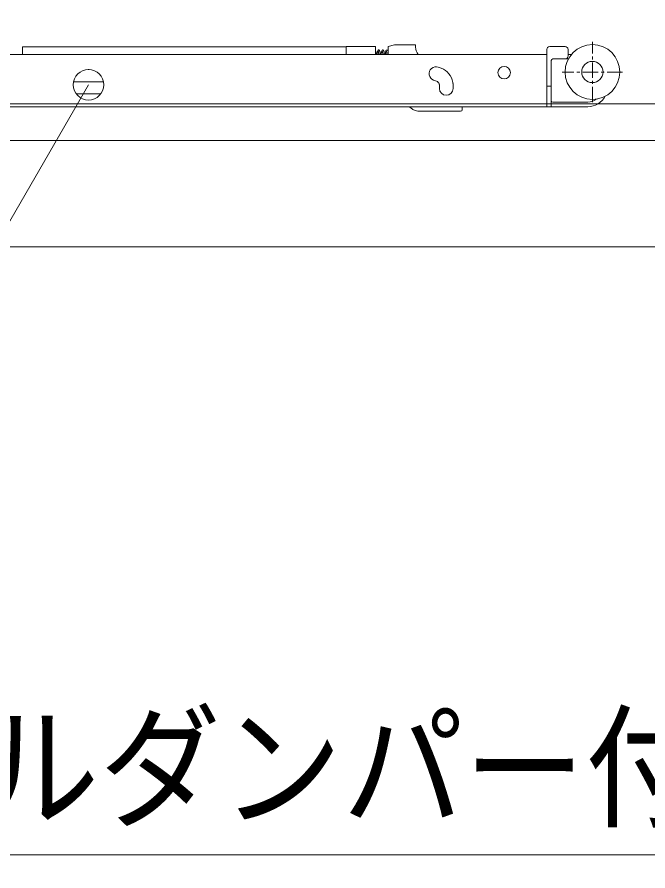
# Model space of a CAD drawing. Units: millimetres, scale not verified. Extents: x -6062 to 6062, y -3045 to 3045.
# Drawn here: x -4510.5 to -4303, y 64.8 to 345.6 of the extents above; entities that cross this region are included whole.
import ezdxf
from ezdxf.enums import TextEntityAlignment as Align

# ---------------------------------------------------------------- set-up
doc = ezdxf.new("R2010")
doc.units = ezdxf.units.MM
doc.header["$LTSCALE"] = 20
doc.linetypes.add('CHAIN1', pattern=[8, 5, -1, 1, -1])
doc.layers.add('0-3_2寸法-3', color=7, linetype='Continuous', lineweight=9)
doc.layers.add('0-4_3一般', color=7, linetype='Continuous', lineweight=9)
doc.styles.add('ＭＳ ゴシック', font='')
doc.styles.get('ＭＳ ゴシック').set_extended_font_data('MS Gothic')

# ---------------------------------------------------------------- blocks, each defined once
blk = doc.blocks.new('グループ-10')
at = {"layer": '0-4_3一般', "linetype": 'CHAIN1'}
for p, q in [((-50676.1, 6351.9), (-50676.1, 6747.9)), ((-50478.1, 6549.9), (-50874.1, 6549.9))]:
    blk.add_line(p, q, dxfattribs=at)
at = {"layer": '0-4_3一般'}
for p, q in [((-52295.7, 6715.9), (-54425.7, 6715.9)), ((-54425.7, 6665.9), (-54425.7, 6715.9)), ((-52101.7, 6716.9), (-52295.7, 6716.9)), ((-52295.7, 6665.9), (-52295.7, 6716.9)), ((-52101.7, 6716.9), (-52101.7, 6665.9)), ((-52101.6, 6686.9), (-52101.7, 6687.5)), ((-51978.5, 6727.9), (-52018.5, 6717.9)), ((-52018.5, 6717.9), (-52018.5, 6665.9)), ((-51838.5, 6727.9), (-51978.5, 6727.9)), ((-51838.5, 6727.9), (-51838.5, 6713.9)), ((-50976.1, 6665.1), (-50976.1, 6697.9)), ((-50856.1, 6717.9), (-50956.1, 6717.9)), ((-50836.1, 6655.9), (-50836.1, 6697.9)), ((-57082.1, 6665.9), (-50976.1, 6665.9)), ((-52082.4, 6665.9), (-52081.7, 6670.9)), ((-52055.4, 6665.9), (-52054.7, 6670.9)), ((-52028.4, 6665.9), (-52027.7, 6670.9)), ((-50976.1, 6665.1), (-50976.1, 6659.9)), ((-50976.1, 6659.9), (-50976.1, 6481.9)), ((-50856.1, 6635.9), (-50936.1, 6635.9)), ((-50856.1, 6635.9), (-50834.2, 6635.9)), ((-50813.7, 6665.9), (-50836.1, 6665.9)), ((-51671.1, 6574.7), (-51689.8, 6581.5)), ((-50946.1, 6625.9), (-50946.1, 6475.9)), ((-51720.6, 6496.9), (-51701.8, 6490.1)), ((-51682.1, 6462.4), (-51682.1, 6461.9)), ((-51682.1, 6441.9), (-51682.1, 6461.9)), ((-51593.7, 6481.4), (-51593.8, 6481.9)), ((-51592.1, 6461.9), (-51592.1, 6441.9)), ((-50976.1, 6481.9), (-50976.1, 6470.1)), ((-50946.1, 6475.9), (-50946.1, 6455.9)), ((-50976.1, 6345.9), (-50976.1, 6455.9)), ((-50946.1, 6455.9), (-50946.1, 6345.9)), ((-50706.1, 6351.9), (-50936.1, 6351.9)), ((-50976.1, 6321.9), (-57082.1, 6321.9)), ((-51880.2, 6321.9), (-51870.1, 6313.8)), ((-51807.6, 6291.9), (-51542.7, 6291.9)), ((-51532.7, 6321.9), (-51532.7, 6301.9)), ((-50946.1, 6345.9), (-50946.1, 6321.9)), ((-50946.1, 6321.9), (-50706.1, 6321.9)), ((-58240, 5400), (-42820, 5400))]:
    blk.add_line(p, q, dxfattribs=at)
blk.add_lwpolyline([(-58550, 6340), (-58550, 7000), (-26760, 7000), (-26760, 6340)], close=True, dxfattribs=at)
for points in [[(-52098, 6665.9), (-52098.1, 6666.4), (-52098.2, 6667), (-52098.3, 6667.5), (-52098.3, 6668.1), (-52098.4, 6668.6), (-52098.5, 6669.2), (-52098.6, 6669.7), (-52098.6, 6670.2), (-52098.7, 6670.8), (-52098.8, 6671.3), (-52098.9, 6671.9), (-52098.9, 6672.4), (-52099, 6672.9), (-52099.1, 6673.5), (-52099.2, 6674), (-52099.3, 6674.6), (-52099.3, 6675.1), (-52099.4, 6675.7), (-52099.5, 6676.2), (-52099.6, 6676.7), (-52099.6, 6677.3), (-52099.7, 6677.8), (-52099.8, 6678.4), (-52099.9, 6678.9), (-52100, 6679.4), (-52100.1, 6680), (-52100.2, 6680.5), (-52100.3, 6681.1), (-52100.4, 6681.6), (-52100.5, 6682.1), (-52100.6, 6682.7), (-52100.7, 6683.2), (-52100.8, 6683.7), (-52100.9, 6684.3), (-52101.1, 6684.8), (-52101.2, 6685.3), (-52101.3, 6685.9), (-52101.4, 6686.4), (-52101.6, 6686.9)], [(-52084.3, 6694.4), (-52084.9, 6693.6), (-52085.5, 6692.6), (-52086.2, 6691.4), (-52086.8, 6690.1), (-52087.4, 6688.9), (-52087.9, 6687.6), (-52088.4, 6686.5), (-52088.9, 6685.3), (-52089.3, 6684.2), (-52089.7, 6683.1), (-52090.1, 6682), (-52090.4, 6681), (-52090.6, 6680), (-52090.9, 6679), (-52091, 6678), (-52091.2, 6677.1), (-52091.3, 6676.2), (-52091.4, 6675.3), (-52091.5, 6674.5), (-52091.5, 6673.7), (-52091.6, 6672.9), (-52091.7, 6672.1), (-52091.8, 6671.3), (-52091.9, 6670.6), (-52091.9, 6669.8), (-52092, 6669.1), (-52092.1, 6668.4), (-52092.2, 6667.8), (-52092.3, 6667.1), (-52092.3, 6666.5), (-52092.4, 6665.9)], [(-52084.5, 6686.7), (-52084.6, 6686.7), (-52084.8, 6686.7), (-52084.9, 6686.7), (-52084.9, 6686.6), (-52085, 6686.6), (-52085, 6686.5), (-52085.1, 6686.3), (-52085.1, 6686.1), (-52085, 6686), (-52085, 6685.7), (-52084.9, 6685.5), (-52084.8, 6685.2), (-52084.7, 6684.9), (-52084.5, 6684.5), (-52084.4, 6684.2), (-52084.2, 6683.8), (-52084, 6683.4), (-52083.9, 6683), (-52083.7, 6682.6), (-52083.6, 6682.2), (-52083.5, 6681.8), (-52083.4, 6681.4), (-52083.3, 6681), (-52083.2, 6680.6), (-52083.1, 6680.2), (-52083, 6679.8), (-52082.9, 6679.4), (-52082.9, 6679), (-52082.8, 6678.6), (-52082.8, 6678.2), (-52082.7, 6677.8), (-52082.7, 6677.4), (-52082.6, 6677), (-52082.6, 6676.6), (-52082.6, 6676.2), (-52082.5, 6675.8), (-52082.4, 6675.4), (-52082.4, 6674.9), (-52082.3, 6674.5)], [(-52071, 6665.9), (-52071.1, 6666.5), (-52071.2, 6667.1), (-52071.3, 6667.8), (-52071.4, 6668.4), (-52071.4, 6669.1), (-52071.5, 6669.8), (-52071.6, 6670.6), (-52071.7, 6671.3), (-52071.7, 6672.1), (-52071.8, 6672.9), (-52071.9, 6673.7), (-52072, 6674.5), (-52072, 6675.4), (-52072.1, 6676.2), (-52072.2, 6677.1), (-52072.3, 6678), (-52072.5, 6679), (-52072.7, 6680), (-52073, 6681), (-52073.3, 6682), (-52073.6, 6683.1), (-52074, 6684.2), (-52074.4, 6685.3), (-52074.9, 6686.5), (-52075.4, 6687.7), (-52075.9, 6688.9), (-52076.5, 6690.1), (-52077.1, 6691.4), (-52077.8, 6692.6), (-52078.4, 6693.6), (-52079.1, 6694.4), (-52079.7, 6695.1), (-52080.4, 6695.5), (-52081, 6695.8), (-52081.7, 6695.9), (-52082.3, 6695.8), (-52083, 6695.5), (-52083.6, 6695.1), (-52084.3, 6694.4)], [(-52057.3, 6694.4), (-52057.9, 6693.6), (-52058.5, 6692.6), (-52059.2, 6691.4), (-52059.8, 6690.1), (-52060.4, 6688.9), (-52060.9, 6687.6), (-52061.4, 6686.5), (-52061.9, 6685.3), (-52062.3, 6684.2), (-52062.7, 6683.1), (-52063.1, 6682), (-52063.4, 6681), (-52063.6, 6680), (-52063.9, 6679), (-52064, 6678), (-52064.2, 6677.1), (-52064.3, 6676.2), (-52064.4, 6675.3), (-52064.5, 6674.5), (-52064.5, 6673.7), (-52064.6, 6672.9), (-52064.7, 6672.1), (-52064.8, 6671.3), (-52064.9, 6670.6), (-52065, 6669.8), (-52065, 6669.1), (-52065.1, 6668.4), (-52065.2, 6667.8), (-52065.3, 6667.1), (-52065.3, 6666.5), (-52065.4, 6665.9)], [(-52057.5, 6686.7), (-52057.6, 6686.7), (-52057.7, 6686.7), (-52057.9, 6686.7), (-52057.9, 6686.6), (-52058, 6686.6), (-52058, 6686.5), (-52058.1, 6686.3), (-52058.1, 6686.2), (-52058, 6686), (-52058, 6685.7), (-52057.9, 6685.5), (-52057.8, 6685.2), (-52057.7, 6684.9), (-52057.5, 6684.5), (-52057.4, 6684.2), (-52057.2, 6683.8), (-52057, 6683.4), (-52056.9, 6683), (-52056.7, 6682.6), (-52056.6, 6682.2), (-52056.5, 6681.8), (-52056.4, 6681.4), (-52056.3, 6681), (-52056.2, 6680.6), (-52056.1, 6680.2), (-52056, 6679.8), (-52055.9, 6679.4), (-52055.9, 6679), (-52055.8, 6678.6), (-52055.8, 6678.2), (-52055.7, 6677.8), (-52055.7, 6677.4), (-52055.6, 6677), (-52055.6, 6676.6), (-52055.6, 6676.2), (-52055.5, 6675.8), (-52055.4, 6675.4), (-52055.4, 6674.9), (-52055.3, 6674.5)], [(-52044, 6665.9), (-52044.1, 6666.5), (-52044.2, 6667.1), (-52044.3, 6667.8), (-52044.4, 6668.4), (-52044.4, 6669.1), (-52044.5, 6669.8), (-52044.6, 6670.6), (-52044.7, 6671.3), (-52044.7, 6672.1), (-52044.8, 6672.9), (-52044.9, 6673.7), (-52045, 6674.5), (-52045, 6675.4), (-52045.1, 6676.2), (-52045.2, 6677.1), (-52045.3, 6678), (-52045.5, 6679), (-52045.7, 6680), (-52046, 6681), (-52046.3, 6682), (-52046.6, 6683.1), (-52047, 6684.2), (-52047.4, 6685.3), (-52047.9, 6686.5), (-52048.4, 6687.7), (-52048.9, 6688.9), (-52049.5, 6690.1), (-52050.1, 6691.4), (-52050.8, 6692.6), (-52051.4, 6693.6), (-52052.1, 6694.4), (-52052.7, 6695.1), (-52053.4, 6695.5), (-52054, 6695.8), (-52054.7, 6695.9), (-52055.3, 6695.8), (-52056, 6695.5), (-52056.6, 6695.1), (-52057.3, 6694.4)], [(-52034, 6691.2), (-52034.3, 6690.3), (-52034.6, 6689.2), (-52034.8, 6688.1), (-52035, 6686.9), (-52035.3, 6685.8), (-52035.4, 6684.7), (-52035.6, 6683.6), (-52035.8, 6682.5), (-52036, 6681.5), (-52036.2, 6680.5), (-52036.3, 6679.6), (-52036.5, 6678.7), (-52036.6, 6677.8), (-52036.8, 6676.9), (-52036.9, 6676.1), (-52037, 6675.3), (-52037.1, 6674.6), (-52037.3, 6673.9), (-52037.4, 6673.2), (-52037.5, 6672.5), (-52037.6, 6671.8), (-52037.7, 6671.1), (-52037.8, 6670.5), (-52037.9, 6669.9), (-52038, 6669.2), (-52038, 6668.6), (-52038.1, 6668.1), (-52038.2, 6667.5), (-52038.3, 6666.9), (-52038.4, 6666.4), (-52038.4, 6665.9)], [(-52018.5, 6675.8), (-52018.6, 6676.3), (-52018.6, 6676.9), (-52018.7, 6677.4), (-52018.8, 6678), (-52018.8, 6678.7), (-52018.9, 6679.3), (-52019, 6680), (-52019, 6680.6), (-52019.1, 6681.4), (-52019.1, 6682.1), (-52019.2, 6682.9), (-52019.3, 6683.6), (-52019.3, 6684.5), (-52019.4, 6685.3), (-52019.5, 6686.1), (-52019.6, 6686.9), (-52019.8, 6687.7), (-52020.1, 6688.4), (-52020.4, 6689.1), (-52020.9, 6689.8), (-52021.3, 6690.4), (-52021.9, 6691), (-52022.5, 6691.5), (-52023.2, 6692.1), (-52023.9, 6692.6), (-52024.7, 6693), (-52025.6, 6693.5), (-52026.5, 6693.8), (-52027.5, 6694.2), (-52028.4, 6694.4), (-52029.2, 6694.5), (-52030, 6694.5), (-52030.7, 6694.3), (-52031.4, 6694.1), (-52032, 6693.7), (-52032.6, 6693.3), (-52033.1, 6692.7), (-52033.6, 6692), (-52034, 6691.2)], [(-52030.5, 6686.7), (-52030.6, 6686.7), (-52030.8, 6686.7), (-52030.9, 6686.7), (-52030.9, 6686.6), (-52031, 6686.6), (-52031, 6686.5), (-52031.1, 6686.3), (-52031.1, 6686.1), (-52031, 6686), (-52031, 6685.7), (-52030.9, 6685.5), (-52030.8, 6685.2), (-52030.7, 6684.9), (-52030.5, 6684.5), (-52030.4, 6684.2), (-52030.2, 6683.8), (-52030, 6683.4), (-52029.9, 6683), (-52029.7, 6682.6), (-52029.6, 6682.2), (-52029.5, 6681.8), (-52029.4, 6681.4), (-52029.3, 6681), (-52029.2, 6680.6), (-52029.1, 6680.2), (-52029, 6679.8), (-52028.9, 6679.4), (-52028.9, 6679), (-52028.8, 6678.6), (-52028.8, 6678.2), (-52028.7, 6677.8), (-52028.7, 6677.4), (-52028.6, 6677), (-52028.6, 6676.6), (-52028.6, 6676.2), (-52028.5, 6675.8), (-52028.4, 6675.4), (-52028.4, 6674.9), (-52028.3, 6674.5)], [(-52082.3, 6674.5), (-52082.3, 6674.1), (-52082.2, 6673.6), (-52082.1, 6673.2), (-52082.1, 6672.8), (-52082, 6672.3), (-52081.9, 6671.9), (-52081.9, 6671.4), (-52081.8, 6671), (-52081.7, 6670.6), (-52081.6, 6670.1), (-52081.6, 6669.7), (-52081.5, 6669.3), (-52081.5, 6668.9), (-52081.4, 6668.5), (-52081.3, 6668.1), (-52081.3, 6667.7), (-52081.2, 6667.4), (-52081.2, 6667), (-52081.1, 6666.6), (-52081.1, 6666.3), (-52081, 6665.9)], [(-52055.3, 6674.5), (-52055.3, 6674.1), (-52055.2, 6673.6), (-52055.1, 6673.2), (-52055.1, 6672.8), (-52055, 6672.3), (-52054.9, 6671.9), (-52054.9, 6671.4), (-52054.8, 6671), (-52054.7, 6670.6), (-52054.6, 6670.1), (-52054.6, 6669.7), (-52054.5, 6669.3), (-52054.5, 6668.9), (-52054.4, 6668.5), (-52054.3, 6668.1), (-52054.3, 6667.7), (-52054.2, 6667.4), (-52054.2, 6667), (-52054.1, 6666.6), (-52054.1, 6666.3), (-52054, 6665.9)], [(-52028.3, 6674.5), (-52028.3, 6674.1), (-52028.2, 6673.6), (-52028.1, 6673.2), (-52028.1, 6672.8), (-52028, 6672.3), (-52027.9, 6671.9), (-52027.9, 6671.4), (-52027.8, 6671), (-52027.7, 6670.6), (-52027.6, 6670.1), (-52027.6, 6669.7), (-52027.5, 6669.3), (-52027.5, 6668.9), (-52027.4, 6668.5), (-52027.3, 6668.1), (-52027.3, 6667.7), (-52027.2, 6667.4), (-52027.2, 6667), (-52027.1, 6666.6), (-52027.1, 6666.3), (-52027, 6665.9)], [(-51689.7, 6481.9), (-51689.4, 6481.5), (-51689.1, 6481), (-51688.8, 6480.6), (-51688.4, 6480.1), (-51688.1, 6479.7), (-51687.8, 6479.2), (-51687.5, 6478.8), (-51687.2, 6478.3), (-51687, 6477.9), (-51686.7, 6477.4), (-51686.4, 6476.9), (-51686.1, 6476.4), (-51685.9, 6476), (-51685.6, 6475.5), (-51685.4, 6475), (-51685.1, 6474.5), (-51684.9, 6474), (-51684.7, 6473.5), (-51684.5, 6473), (-51684.2, 6472.5), (-51684, 6472), (-51683.8, 6471.5), (-51683.7, 6470.9), (-51683.5, 6470.4), (-51683.3, 6469.9), (-51683.2, 6469.4), (-51683, 6468.9), (-51682.9, 6468.3), (-51682.8, 6467.8), (-51682.6, 6467.3), (-51682.5, 6466.8), (-51682.5, 6466.2), (-51682.4, 6465.7), (-51682.3, 6465.1), (-51682.2, 6464.6), (-51682.2, 6464.1), (-51682.2, 6463.5), (-51682.1, 6463), (-51682.1, 6462.4)], [(-51592.1, 6461.9), (-51592.1, 6462.4), (-51592.1, 6462.9), (-51592.1, 6463.4), (-51592.1, 6463.9), (-51592.1, 6464.4), (-51592.1, 6464.9), (-51592.1, 6465.4), (-51592.2, 6465.9), (-51592.2, 6466.4), (-51592.2, 6466.9), (-51592.2, 6467.4), (-51592.3, 6467.9), (-51592.3, 6468.4), (-51592.3, 6468.9), (-51592.3, 6469.4), (-51592.4, 6469.9), (-51592.4, 6470.4), (-51592.5, 6470.9), (-51592.5, 6471.4), (-51592.5, 6471.9), (-51592.6, 6472.4), (-51592.6, 6472.9), (-51592.7, 6473.4), (-51592.7, 6473.9), (-51592.8, 6474.4), (-51592.8, 6474.9), (-51592.9, 6475.4), (-51593, 6475.9), (-51593, 6476.4), (-51593.1, 6476.9), (-51593.1, 6477.4), (-51593.2, 6477.9), (-51593.3, 6478.4), (-51593.3, 6478.9), (-51593.4, 6479.4), (-51593.5, 6479.9), (-51593.5, 6480.4), (-51593.6, 6480.9), (-51593.7, 6481.4)], [(-50946.1, 6455.9), (-50976.1, 6455.9), (-50976.1, 6470.1)], [(-50946.1, 6321.9), (-50976.1, 6321.9), (-50976.1, 6345.9)], [(-58560, 6100), (-42500, 6100), (-42500, -39740)]]:
    blk.add_lwpolyline(points, dxfattribs=at)
for centre, radius in [((-50676.1, 6549.9), 180), ((-51256.1, 6545.9), 41), ((-50676.1, 6549.9), 70)]:
    blk.add_circle(centre, radius, dxfattribs=at)
for centre, radius, start, end in [((-51758.5, 6713.9), 80, 180, 216.8699), ((-50956.1, 6697.9), 20, 90, 180), ((-50856.1, 6697.9), 20, 0, 90), ((-50936.1, 6625.9), 10, 90, 180), ((-50856.1, 6655.9), 20, 270, 0), ((-51705.2, 6539.2), 45, 70, 250), ((-51712.1, 6461.9), 120, 9.5941, 70), ((-51712.1, 6461.9), 30, 41.8103, 70), ((-51637.1, 6441.9), 45, 180, 0), ((-50936.1, 6361.9), 10, 180, 270), ((-50706.1, 6451.9), 130, 270, 332.1733), ((-50706.1, 6451.9), 100, 270, 307.504), ((-51807.6, 6391.9), 100, 231.3402, 270), ((-51542.7, 6301.9), 10, 270, 0)]:
    blk.add_arc(centre, radius, start, end, dxfattribs=at)

msp = doc.modelspace()

# ---------------------------------------------------------------- linework, layer by layer
at = {"layer": '0-3_2寸法-3'}
for p, q in [((-4486.83, 328.29), (-4487.18, 328.29)), ((-4486.83, 328.29), (-4487.18, 328.29)), ((-4482.11, 324.29), (-4491.9, 324.29)), ((-4483.01, 320.29), (-4491, 320.29))]:
    msp.add_line(p, q, dxfattribs=at)
msp.add_lwpolyline([(-4002.41, 70), (-4633.25, 70), (-4487.01, 323.3)], dxfattribs=at)
msp.add_circle((-4487.01, 323.3), 5.01, dxfattribs=at)
msp.add_circle((-4487.01, 323.3), 5.01, dxfattribs=at)

# ---------------------------------------------------------------- block references
at = {"layer": '0-4_3一般', "xscale": 0.05, "yscale": 0.05}
msp.add_blockref('グループ-10', (-1787.5, 0), dxfattribs=at)

# ---------------------------------------------------------------- texts
at = {"layer": '0-3_2寸法-3', "style": 'ＭＳ ゴシック', "width": 0.9}
msp.add_text('ダブルダンパー付上ラ', height=32.55, dxfattribs=at).set_placement((-4603.35, 72.77), align=Align.BOTTOM_LEFT)

doc.saveas('drawing.dxf')
